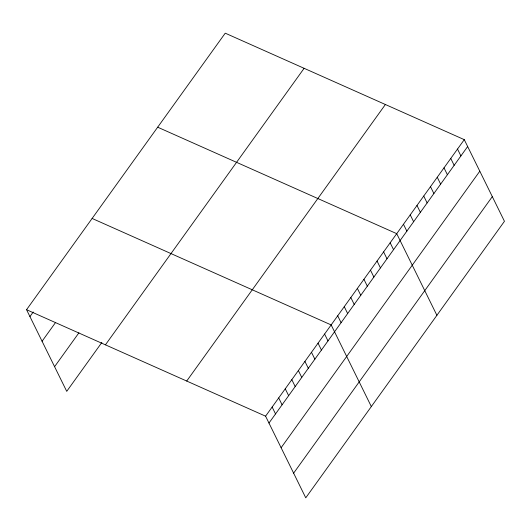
<?xml version="1.0" encoding="UTF-8"?>
<svg xmlns="http://www.w3.org/2000/svg" width="531" height="531" viewBox="0 0 531 531"><rect width="100%" height="100%" fill="white"/><g stroke="black" fill="none" stroke-linecap="round" stroke-linejoin="round"><path stroke-width="0.8" d="M26.55 309.706L225.237 33.174L464.273 139.646L504.45 221.294L305.763 497.826L265.586 416.178L26.55 309.706L66.727 391.354L101.852 342.468M29.935 316.582L33.214 312.016M42.075 341.254L55.191 323.007M54.587 366.675L78.94 332.784M105.43 344.838L304.117 68.307M186.706 381.046L385.393 104.507M265.586 416.178L464.273 139.646M268.971 423.054L467.658 146.523M281.111 447.733L479.798 171.201M293.623 473.154L492.31 196.623M157.68 127.194L396.723 233.667L436.9 315.314M92.115 218.447L331.158 324.926L371.328 406.573M457.516 149.052L460.901 155.928M450.766 158.45L454.144 165.327M444.009 167.856L447.394 174.732M437.252 177.254L440.637 184.131M430.495 186.66L433.88 193.536M423.745 196.058L427.123 202.935M416.988 205.464L420.373 212.34M410.231 214.863L413.616 221.739M403.474 224.268L406.859 231.144M390.166 242.793L393.551 249.67M383.608 251.92L386.993 258.796M377.05 261.046L380.435 267.923M370.492 270.173L373.877 277.049M363.941 279.293L367.319 286.176M357.383 288.419L360.768 295.296M350.825 297.546L354.21 304.422M344.267 306.672L347.652 313.549M337.709 315.799L341.094 322.675M324.6 334.052L327.985 340.929M318.042 343.172L321.428 350.055M311.485 352.299L314.87 359.175M304.927 361.425L308.312 368.302M298.369 370.552L301.754 377.428M291.818 379.678L295.196 386.555M285.26 388.805L288.645 395.681M278.702 397.931L282.087 404.808M272.144 407.051L275.529 413.928"/></g></svg>
